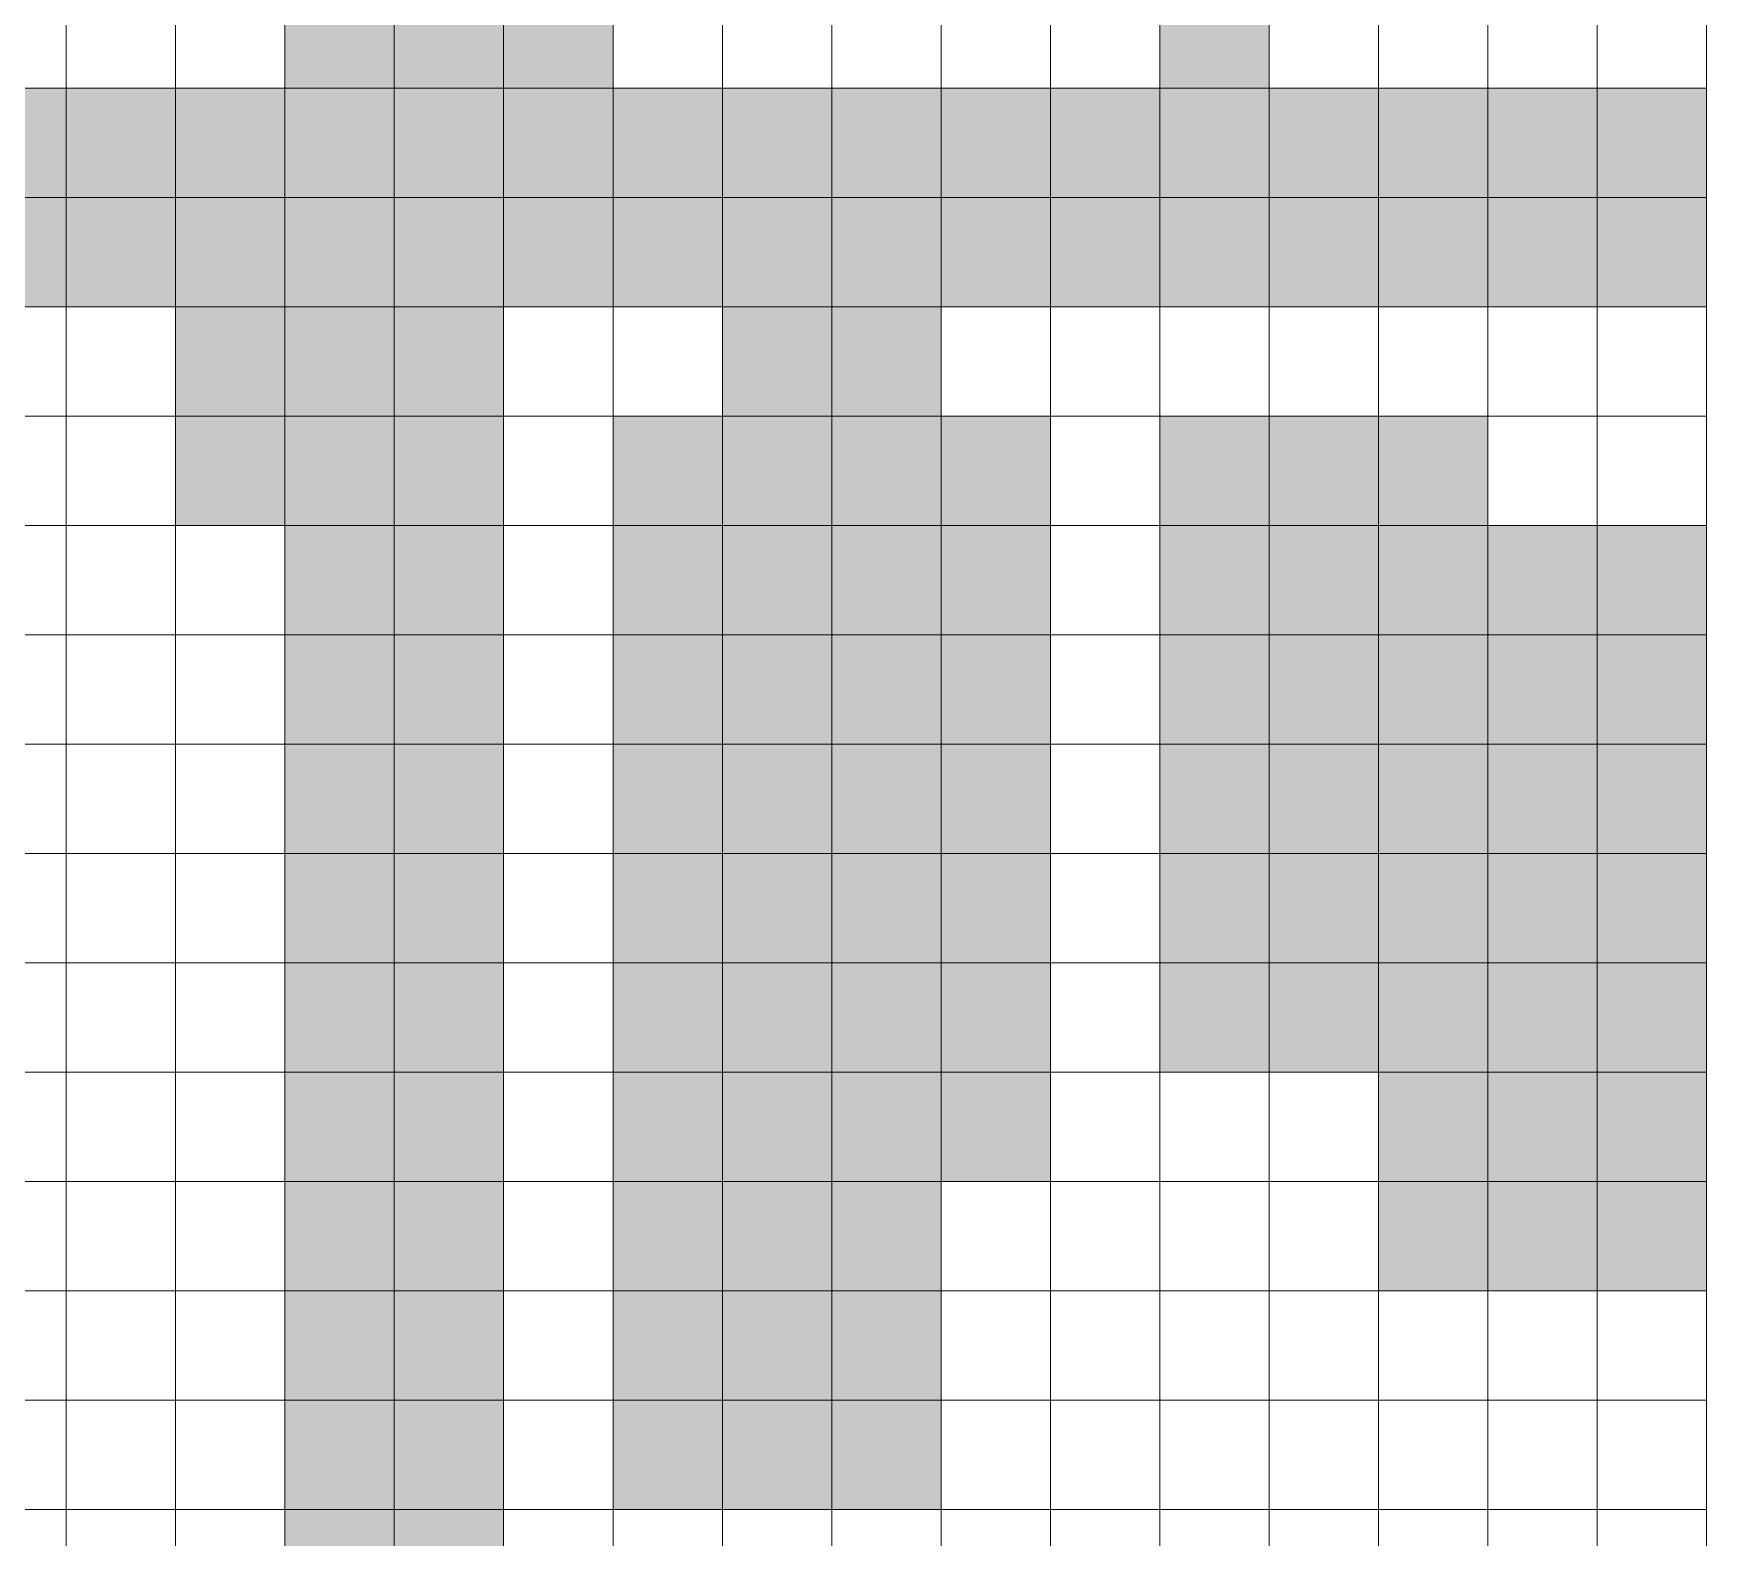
# Model space of a CAD drawing. Header units: millimetres. Extents: x 7481 to 272303, y 53290 to 107290.
# Drawn here: x 70807 to 86107, y 65035 to 78790 of the extents above; entities that cross this region are included whole.
import ezdxf

# ---------------------------------------------------------------- set-up
doc = ezdxf.new("R2010")
doc.units = ezdxf.units.MM
doc.layers.get('0').update_dxf_attribs({"lineweight": 0})
for name, color, linetype in [('l_road', 7, 'Continuous'), ('o_building', 252, 'Continuous'), ('river', 140, 'Continuous')]:
    doc.layers.add(name, color=color, linetype=linetype)

msp = doc.modelspace()

# ---------------------------------------------------------------- hatches: boundary and pattern name
at = {"layer": 'l_road'}
h = msp.add_hatch(color=256, dxfattribs=at)
h.dxf.hatch_style = 1
h.paths.add_polyline_path([(71107, 78290), (70107, 78290), (70107, 77290), (71107, 77290)])
h = msp.add_hatch(color=256, dxfattribs=at)
h.dxf.hatch_style = 1
h.paths.add_polyline_path([(72107, 78290), (71107, 78290), (71107, 77290), (72107, 77290)])
h = msp.add_hatch(color=256, dxfattribs=at)
h.dxf.hatch_style = 1
h.paths.add_polyline_path([(73107, 78290), (72107, 78290), (72107, 77290), (73107, 77290)])
h = msp.add_hatch(color=256, dxfattribs=at)
h.dxf.hatch_style = 1
h.paths.add_polyline_path([(74107, 78290), (73107, 78290), (73107, 77290), (74107, 77290)])
h = msp.add_hatch(color=256, dxfattribs=at)
h.dxf.hatch_style = 1
h.paths.add_polyline_path([(75107, 78290), (74107, 78290), (74107, 77290), (75107, 77290)])
h = msp.add_hatch(color=256, dxfattribs=at)
h.dxf.hatch_style = 1
h.paths.add_polyline_path([(76107, 78290), (75107, 78290), (75107, 77290), (76107, 77290)])
h = msp.add_hatch(color=256, dxfattribs=at)
h.dxf.hatch_style = 1
h.paths.add_polyline_path([(77107, 78290), (76107, 78290), (76107, 77290), (77107, 77290)])
h = msp.add_hatch(color=256, dxfattribs=at)
h.dxf.hatch_style = 1
h.paths.add_polyline_path([(78107, 78290), (77107, 78290), (77107, 77290), (78107, 77290)])
h = msp.add_hatch(color=256, dxfattribs=at)
h.dxf.hatch_style = 1
h.paths.add_polyline_path([(79107, 78290), (78107, 78290), (78107, 77290), (79107, 77290)])
h = msp.add_hatch(color=256, dxfattribs=at)
h.dxf.hatch_style = 1
h.paths.add_polyline_path([(80107, 78290), (79107, 78290), (79107, 77290), (80107, 77290)])
h = msp.add_hatch(color=256, dxfattribs=at)
h.dxf.hatch_style = 1
h.paths.add_polyline_path([(81107, 78290), (80107, 78290), (80107, 77290), (81107, 77290)])
h = msp.add_hatch(color=256, dxfattribs=at)
h.dxf.hatch_style = 1
h.paths.add_polyline_path([(82107, 78290), (81107, 78290), (81107, 77290), (82107, 77290)])
h = msp.add_hatch(color=256, dxfattribs=at)
h.dxf.hatch_style = 1
h.paths.add_polyline_path([(83107, 78290), (82107, 78290), (82107, 77290), (83107, 77290)])
h = msp.add_hatch(color=256, dxfattribs=at)
h.dxf.hatch_style = 1
h.paths.add_polyline_path([(84107, 78290), (83107, 78290), (83107, 77290), (84107, 77290)])
h = msp.add_hatch(color=256, dxfattribs=at)
h.dxf.hatch_style = 1
h.paths.add_polyline_path([(85107, 78290), (84107, 78290), (84107, 77290), (85107, 77290)])
h = msp.add_hatch(color=256, dxfattribs=at)
h.dxf.hatch_style = 1
h.paths.add_polyline_path([(86107, 78290), (85107, 78290), (85107, 77290), (86107, 77290)])
h = msp.add_hatch(color=256, dxfattribs=at)
h.dxf.hatch_style = 1
h.paths.add_polyline_path([(71107, 77290), (70107, 77290), (70107, 76290), (71107, 76290)])
h = msp.add_hatch(color=256, dxfattribs=at)
h.dxf.hatch_style = 1
h.paths.add_polyline_path([(72107, 77290), (71107, 77290), (71107, 76290), (72107, 76290)])
h = msp.add_hatch(color=256, dxfattribs=at)
h.dxf.hatch_style = 1
h.paths.add_polyline_path([(73107, 77290), (72107, 77290), (72107, 76290), (73107, 76290)])
h = msp.add_hatch(color=256, dxfattribs=at)
h.dxf.hatch_style = 1
h.paths.add_polyline_path([(74107, 77290), (73107, 77290), (73107, 76290), (74107, 76290)])
h = msp.add_hatch(color=256, dxfattribs=at)
h.dxf.hatch_style = 1
h.paths.add_polyline_path([(75107, 77290), (74107, 77290), (74107, 76290), (75107, 76290)])
h = msp.add_hatch(color=256, dxfattribs=at)
h.dxf.hatch_style = 1
h.paths.add_polyline_path([(76107, 77290), (75107, 77290), (75107, 76290), (76107, 76290)])
h = msp.add_hatch(color=256, dxfattribs=at)
h.dxf.hatch_style = 1
h.paths.add_polyline_path([(77107, 77290), (76107, 77290), (76107, 76290), (77107, 76290)])
h = msp.add_hatch(color=256, dxfattribs=at)
h.dxf.hatch_style = 1
h.paths.add_polyline_path([(78107, 77290), (77107, 77290), (77107, 76290), (78107, 76290)])
h = msp.add_hatch(color=256, dxfattribs=at)
h.dxf.hatch_style = 1
h.paths.add_polyline_path([(79107, 77290), (78107, 77290), (78107, 76290), (79107, 76290)])
h = msp.add_hatch(color=256, dxfattribs=at)
h.dxf.hatch_style = 1
h.paths.add_polyline_path([(80107, 77290), (79107, 77290), (79107, 76290), (80107, 76290)])
h = msp.add_hatch(color=256, dxfattribs=at)
h.dxf.hatch_style = 1
h.paths.add_polyline_path([(81107, 77290), (80107, 77290), (80107, 76290), (81107, 76290)])
h = msp.add_hatch(color=256, dxfattribs=at)
h.dxf.hatch_style = 1
h.paths.add_polyline_path([(82107, 77290), (81107, 77290), (81107, 76290), (82107, 76290)])
h = msp.add_hatch(color=256, dxfattribs=at)
h.dxf.hatch_style = 1
h.paths.add_polyline_path([(83107, 77290), (82107, 77290), (82107, 76290), (83107, 76290)])
h = msp.add_hatch(color=256, dxfattribs=at)
h.dxf.hatch_style = 1
h.paths.add_polyline_path([(84107, 77290), (83107, 77290), (83107, 76290), (84107, 76290)])
h = msp.add_hatch(color=256, dxfattribs=at)
h.dxf.hatch_style = 1
h.paths.add_polyline_path([(85107, 77290), (84107, 77290), (84107, 76290), (85107, 76290)])
h = msp.add_hatch(color=256, dxfattribs=at)
h.dxf.hatch_style = 1
h.paths.add_polyline_path([(86107, 77290), (85107, 77290), (85107, 76290), (86107, 76290)])
at = {"layer": 'o_building'}
h = msp.add_hatch(color=256, dxfattribs=at)
h.dxf.hatch_style = 1
h.paths.add_polyline_path([(78107, 76290), (77107, 76290), (77107, 75290), (78107, 75290)])
h = msp.add_hatch(color=256, dxfattribs=at)
h.dxf.hatch_style = 1
h.paths.add_polyline_path([(79107, 76290), (78107, 76290), (78107, 75290), (79107, 75290)])
h = msp.add_hatch(color=256, dxfattribs=at)
h.dxf.hatch_style = 1
h.paths.add_polyline_path([(77107, 75290), (76107, 75290), (76107, 74290), (77107, 74290)])
h = msp.add_hatch(color=256, dxfattribs=at)
h.dxf.hatch_style = 1
h.paths.add_polyline_path([(78107, 75290), (77107, 75290), (77107, 74290), (78107, 74290)])
h = msp.add_hatch(color=256, dxfattribs=at)
h.dxf.hatch_style = 1
h.paths.add_polyline_path([(79107, 75290), (78107, 75290), (78107, 74290), (79107, 74290)])
h = msp.add_hatch(color=256, dxfattribs=at)
h.dxf.hatch_style = 1
h.paths.add_polyline_path([(80107, 75290), (79107, 75290), (79107, 74290), (80107, 74290)])
h = msp.add_hatch(color=256, dxfattribs=at)
h.dxf.hatch_style = 1
h.paths.add_polyline_path([(77107, 74290), (76107, 74290), (76107, 73290), (77107, 73290)])
h = msp.add_hatch(color=256, dxfattribs=at)
h.dxf.hatch_style = 1
h.paths.add_polyline_path([(78107, 74290), (77107, 74290), (77107, 73290), (78107, 73290)])
h = msp.add_hatch(color=256, dxfattribs=at)
h.dxf.hatch_style = 1
h.paths.add_polyline_path([(79107, 74290), (78107, 74290), (78107, 73290), (79107, 73290)])
h = msp.add_hatch(color=256, dxfattribs=at)
h.dxf.hatch_style = 1
h.paths.add_polyline_path([(80107, 74290), (79107, 74290), (79107, 73290), (80107, 73290)])
h = msp.add_hatch(color=256, dxfattribs=at)
h.dxf.hatch_style = 1
h.paths.add_polyline_path([(77107, 73290), (76107, 73290), (76107, 72290), (77107, 72290)])
h = msp.add_hatch(color=256, dxfattribs=at)
h.dxf.hatch_style = 1
h.paths.add_polyline_path([(78107, 73290), (77107, 73290), (77107, 72290), (78107, 72290)])
h = msp.add_hatch(color=256, dxfattribs=at)
h.dxf.hatch_style = 1
h.paths.add_polyline_path([(79107, 73290), (78107, 73290), (78107, 72290), (79107, 72290)])
h = msp.add_hatch(color=256, dxfattribs=at)
h.dxf.hatch_style = 1
h.paths.add_polyline_path([(80107, 73290), (79107, 73290), (79107, 72290), (80107, 72290)])
h = msp.add_hatch(color=256, dxfattribs=at)
h.dxf.hatch_style = 1
h.paths.add_polyline_path([(77107, 72290), (76107, 72290), (76107, 71290), (77107, 71290)])
h = msp.add_hatch(color=256, dxfattribs=at)
h.dxf.hatch_style = 1
h.paths.add_polyline_path([(78107, 72290), (77107, 72290), (77107, 71290), (78107, 71290)])
h = msp.add_hatch(color=256, dxfattribs=at)
h.dxf.hatch_style = 1
h.paths.add_polyline_path([(79107, 72290), (78107, 72290), (78107, 71290), (79107, 71290)])
h = msp.add_hatch(color=256, dxfattribs=at)
h.dxf.hatch_style = 1
h.paths.add_polyline_path([(80107, 72290), (79107, 72290), (79107, 71290), (80107, 71290)])
h = msp.add_hatch(color=256, dxfattribs=at)
h.dxf.hatch_style = 1
h.paths.add_polyline_path([(77107, 71290), (76107, 71290), (76107, 70290), (77107, 70290)])
h = msp.add_hatch(color=256, dxfattribs=at)
h.dxf.hatch_style = 1
h.paths.add_polyline_path([(78107, 71290), (77107, 71290), (77107, 70290), (78107, 70290)])
h = msp.add_hatch(color=256, dxfattribs=at)
h.dxf.hatch_style = 1
h.paths.add_polyline_path([(79107, 71290), (78107, 71290), (78107, 70290), (79107, 70290)])
h = msp.add_hatch(color=256, dxfattribs=at)
h.dxf.hatch_style = 1
h.paths.add_polyline_path([(80107, 71290), (79107, 71290), (79107, 70290), (80107, 70290)])
h = msp.add_hatch(color=256, dxfattribs=at)
h.dxf.hatch_style = 1
h.paths.add_polyline_path([(77107, 70290), (76107, 70290), (76107, 69290), (77107, 69290)])
h = msp.add_hatch(color=256, dxfattribs=at)
h.dxf.hatch_style = 1
h.paths.add_polyline_path([(78107, 70290), (77107, 70290), (77107, 69290), (78107, 69290)])
h = msp.add_hatch(color=256, dxfattribs=at)
h.dxf.hatch_style = 1
h.paths.add_polyline_path([(79107, 70290), (78107, 70290), (78107, 69290), (79107, 69290)])
h = msp.add_hatch(color=256, dxfattribs=at)
h.dxf.hatch_style = 1
h.paths.add_polyline_path([(80107, 70290), (79107, 70290), (79107, 69290), (80107, 69290)])
h = msp.add_hatch(color=256, dxfattribs=at)
h.dxf.hatch_style = 1
h.paths.add_polyline_path([(77107, 69290), (76107, 69290), (76107, 68290), (77107, 68290)])
h = msp.add_hatch(color=256, dxfattribs=at)
h.dxf.hatch_style = 1
h.paths.add_polyline_path([(78107, 69290), (77107, 69290), (77107, 68290), (78107, 68290)])
h = msp.add_hatch(color=256, dxfattribs=at)
h.dxf.hatch_style = 1
h.paths.add_polyline_path([(79107, 69290), (78107, 69290), (78107, 68290), (79107, 68290)])
h = msp.add_hatch(color=256, dxfattribs=at)
h.dxf.hatch_style = 1
h.paths.add_polyline_path([(80107, 69290), (79107, 69290), (79107, 68290), (80107, 68290)])
h = msp.add_hatch(color=256, dxfattribs=at)
h.dxf.hatch_style = 1
h.paths.add_polyline_path([(77107, 68290), (76107, 68290), (76107, 67290), (77107, 67290)])
h = msp.add_hatch(color=256, dxfattribs=at)
h.dxf.hatch_style = 1
h.paths.add_polyline_path([(78107, 68290), (77107, 68290), (77107, 67290), (78107, 67290)])
h = msp.add_hatch(color=256, dxfattribs=at)
h.dxf.hatch_style = 1
h.paths.add_polyline_path([(79107, 68290), (78107, 68290), (78107, 67290), (79107, 67290)])
h = msp.add_hatch(color=256, dxfattribs=at)
h.dxf.hatch_style = 1
h.paths.add_polyline_path([(77107, 67290), (76107, 67290), (76107, 66290), (77107, 66290)])
h = msp.add_hatch(color=256, dxfattribs=at)
h.dxf.hatch_style = 1
h.paths.add_polyline_path([(78107, 67290), (77107, 67290), (77107, 66290), (78107, 66290)])
h = msp.add_hatch(color=256, dxfattribs=at)
h.dxf.hatch_style = 1
h.paths.add_polyline_path([(79107, 67290), (78107, 67290), (78107, 66290), (79107, 66290)])
h = msp.add_hatch(color=256, dxfattribs=at)
h.dxf.hatch_style = 1
h.paths.add_polyline_path([(77107, 66290), (76107, 66290), (76107, 65290), (77107, 65290)])
h = msp.add_hatch(color=256, dxfattribs=at)
h.dxf.hatch_style = 1
h.paths.add_polyline_path([(78107, 66290), (77107, 66290), (77107, 65290), (78107, 65290)])
h = msp.add_hatch(color=256, dxfattribs=at)
h.dxf.hatch_style = 1
h.paths.add_polyline_path([(79107, 66290), (78107, 66290), (78107, 65290), (79107, 65290)])
at = {"layer": 'river'}
h = msp.add_hatch(color=256, dxfattribs=at)
h.dxf.hatch_style = 1
h.paths.add_polyline_path([(74107, 79290), (73107, 79290), (73107, 78290), (74107, 78290)])
h = msp.add_hatch(color=256, dxfattribs=at)
h.dxf.hatch_style = 1
h.paths.add_polyline_path([(75107, 79290), (74107, 79290), (74107, 78290), (75107, 78290)])
h = msp.add_hatch(color=256, dxfattribs=at)
h.dxf.hatch_style = 1
h.paths.add_polyline_path([(76107, 79290), (75107, 79290), (75107, 78290), (76107, 78290)])
h = msp.add_hatch(color=256, dxfattribs=at)
h.dxf.hatch_style = 1
h.paths.add_polyline_path([(82107, 79290), (81107, 79290), (81107, 78290), (82107, 78290)])
h = msp.add_hatch(color=256, dxfattribs=at)
h.dxf.hatch_style = 1
h.paths.add_polyline_path([(82107, 79290), (81107, 79290), (81107, 78290), (82107, 78290)])
h = msp.add_hatch(color=256, dxfattribs=at)
h.dxf.hatch_style = 1
h.paths.add_polyline_path([(73107, 76290), (72107, 76290), (72107, 75290), (73107, 75290)])
h = msp.add_hatch(color=256, dxfattribs=at)
h.dxf.hatch_style = 1
h.paths.add_polyline_path([(74107, 76290), (73107, 76290), (73107, 75290), (74107, 75290)])
h = msp.add_hatch(color=256, dxfattribs=at)
h.dxf.hatch_style = 1
h.paths.add_polyline_path([(75107, 76290), (74107, 76290), (74107, 75290), (75107, 75290)])
h = msp.add_hatch(color=256, dxfattribs=at)
h.dxf.hatch_style = 1
h.paths.add_polyline_path([(73107, 75290), (72107, 75290), (72107, 74290), (73107, 74290)])
h = msp.add_hatch(color=256, dxfattribs=at)
h.dxf.hatch_style = 1
h.paths.add_polyline_path([(74107, 75290), (73107, 75290), (73107, 74290), (74107, 74290)])
h = msp.add_hatch(color=256, dxfattribs=at)
h.dxf.hatch_style = 1
h.paths.add_polyline_path([(75107, 75290), (74107, 75290), (74107, 74290), (75107, 74290)])
h = msp.add_hatch(color=256, dxfattribs=at)
h.dxf.hatch_style = 1
h.paths.add_polyline_path([(82107, 75290), (81107, 75290), (81107, 74290), (82107, 74290)])
h = msp.add_hatch(color=256, dxfattribs=at)
h.dxf.hatch_style = 1
h.paths.add_polyline_path([(83107, 75290), (82107, 75290), (82107, 74290), (83107, 74290)])
h = msp.add_hatch(color=256, dxfattribs=at)
h.dxf.hatch_style = 1
h.paths.add_polyline_path([(84107, 75290), (83107, 75290), (83107, 74290), (84107, 74290)])
h = msp.add_hatch(color=256, dxfattribs=at)
h.dxf.hatch_style = 1
h.paths.add_polyline_path([(74107, 74290), (73107, 74290), (73107, 73290), (74107, 73290)])
h = msp.add_hatch(color=256, dxfattribs=at)
h.dxf.hatch_style = 1
h.paths.add_polyline_path([(75107, 74290), (74107, 74290), (74107, 73290), (75107, 73290)])
h = msp.add_hatch(color=256, dxfattribs=at)
h.dxf.hatch_style = 1
h.paths.add_polyline_path([(82107, 74290), (81107, 74290), (81107, 73290), (82107, 73290)])
h = msp.add_hatch(color=256, dxfattribs=at)
h.dxf.hatch_style = 1
h.paths.add_polyline_path([(83107, 74290), (82107, 74290), (82107, 73290), (83107, 73290)])
h = msp.add_hatch(color=256, dxfattribs=at)
h.dxf.hatch_style = 1
h.paths.add_polyline_path([(84107, 74290), (83107, 74290), (83107, 73290), (84107, 73290)])
h = msp.add_hatch(color=256, dxfattribs=at)
h.dxf.hatch_style = 1
h.paths.add_polyline_path([(84107, 74290), (83107, 74290), (83107, 73290), (84107, 73290)])
h = msp.add_hatch(color=256, dxfattribs=at)
h.dxf.hatch_style = 1
h.paths.add_polyline_path([(85107, 74290), (84107, 74290), (84107, 73290), (85107, 73290)])
h = msp.add_hatch(color=256, dxfattribs=at)
h.dxf.hatch_style = 1
h.paths.add_polyline_path([(86107, 74290), (85107, 74290), (85107, 73290), (86107, 73290)])
h = msp.add_hatch(color=256, dxfattribs=at)
h.dxf.hatch_style = 1
h.paths.add_polyline_path([(74107, 73290), (73107, 73290), (73107, 72290), (74107, 72290)])
h = msp.add_hatch(color=256, dxfattribs=at)
h.dxf.hatch_style = 1
h.paths.add_polyline_path([(75107, 73290), (74107, 73290), (74107, 72290), (75107, 72290)])
h = msp.add_hatch(color=256, dxfattribs=at)
h.dxf.hatch_style = 1
h.paths.add_polyline_path([(82107, 73290), (81107, 73290), (81107, 72290), (82107, 72290)])
h = msp.add_hatch(color=256, dxfattribs=at)
h.dxf.hatch_style = 1
h.paths.add_polyline_path([(83107, 73290), (82107, 73290), (82107, 72290), (83107, 72290)])
h = msp.add_hatch(color=256, dxfattribs=at)
h.dxf.hatch_style = 1
h.paths.add_polyline_path([(84107, 73290), (83107, 73290), (83107, 72290), (84107, 72290)])
h = msp.add_hatch(color=256, dxfattribs=at)
h.dxf.hatch_style = 1
h.paths.add_polyline_path([(84107, 73290), (83107, 73290), (83107, 72290), (84107, 72290)])
h = msp.add_hatch(color=256, dxfattribs=at)
h.dxf.hatch_style = 1
h.paths.add_polyline_path([(85107, 73290), (84107, 73290), (84107, 72290), (85107, 72290)])
h = msp.add_hatch(color=256, dxfattribs=at)
h.dxf.hatch_style = 1
h.paths.add_polyline_path([(86107, 73290), (85107, 73290), (85107, 72290), (86107, 72290)])
h = msp.add_hatch(color=256, dxfattribs=at)
h.dxf.hatch_style = 1
h.paths.add_polyline_path([(74107, 72290), (73107, 72290), (73107, 71290), (74107, 71290)])
h = msp.add_hatch(color=256, dxfattribs=at)
h.dxf.hatch_style = 1
h.paths.add_polyline_path([(75107, 72290), (74107, 72290), (74107, 71290), (75107, 71290)])
h = msp.add_hatch(color=256, dxfattribs=at)
h.dxf.hatch_style = 1
h.paths.add_polyline_path([(82107, 72290), (81107, 72290), (81107, 71290), (82107, 71290)])
h = msp.add_hatch(color=256, dxfattribs=at)
h.dxf.hatch_style = 1
h.paths.add_polyline_path([(83107, 72290), (82107, 72290), (82107, 71290), (83107, 71290)])
h = msp.add_hatch(color=256, dxfattribs=at)
h.dxf.hatch_style = 1
h.paths.add_polyline_path([(84107, 72290), (83107, 72290), (83107, 71290), (84107, 71290)])
h = msp.add_hatch(color=256, dxfattribs=at)
h.dxf.hatch_style = 1
h.paths.add_polyline_path([(84107, 72290), (83107, 72290), (83107, 71290), (84107, 71290)])
h = msp.add_hatch(color=256, dxfattribs=at)
h.dxf.hatch_style = 1
h.paths.add_polyline_path([(85107, 72290), (84107, 72290), (84107, 71290), (85107, 71290)])
h = msp.add_hatch(color=256, dxfattribs=at)
h.dxf.hatch_style = 1
h.paths.add_polyline_path([(86107, 72290), (85107, 72290), (85107, 71290), (86107, 71290)])
h = msp.add_hatch(color=256, dxfattribs=at)
h.dxf.hatch_style = 1
h.paths.add_polyline_path([(74107, 71290), (73107, 71290), (73107, 70290), (74107, 70290)])
h = msp.add_hatch(color=256, dxfattribs=at)
h.dxf.hatch_style = 1
h.paths.add_polyline_path([(75107, 71290), (74107, 71290), (74107, 70290), (75107, 70290)])
h = msp.add_hatch(color=256, dxfattribs=at)
h.dxf.hatch_style = 1
h.paths.add_polyline_path([(82107, 71290), (81107, 71290), (81107, 70290), (82107, 70290)])
h = msp.add_hatch(color=256, dxfattribs=at)
h.dxf.hatch_style = 1
h.paths.add_polyline_path([(83107, 71290), (82107, 71290), (82107, 70290), (83107, 70290)])
h = msp.add_hatch(color=256, dxfattribs=at)
h.dxf.hatch_style = 1
h.paths.add_polyline_path([(84107, 71290), (83107, 71290), (83107, 70290), (84107, 70290)])
h = msp.add_hatch(color=256, dxfattribs=at)
h.dxf.hatch_style = 1
h.paths.add_polyline_path([(84107, 71290), (83107, 71290), (83107, 70290), (84107, 70290)])
h = msp.add_hatch(color=256, dxfattribs=at)
h.dxf.hatch_style = 1
h.paths.add_polyline_path([(85107, 71290), (84107, 71290), (84107, 70290), (85107, 70290)])
h = msp.add_hatch(color=256, dxfattribs=at)
h.dxf.hatch_style = 1
h.paths.add_polyline_path([(86107, 71290), (85107, 71290), (85107, 70290), (86107, 70290)])
h = msp.add_hatch(color=256, dxfattribs=at)
h.dxf.hatch_style = 1
h.paths.add_polyline_path([(74107, 70290), (73107, 70290), (73107, 69290), (74107, 69290)])
h = msp.add_hatch(color=256, dxfattribs=at)
h.dxf.hatch_style = 1
h.paths.add_polyline_path([(75107, 70290), (74107, 70290), (74107, 69290), (75107, 69290)])
h = msp.add_hatch(color=256, dxfattribs=at)
h.dxf.hatch_style = 1
h.paths.add_polyline_path([(82107, 70290), (81107, 70290), (81107, 69290), (82107, 69290)])
h = msp.add_hatch(color=256, dxfattribs=at)
h.dxf.hatch_style = 1
h.paths.add_polyline_path([(83107, 70290), (82107, 70290), (82107, 69290), (83107, 69290)])
h = msp.add_hatch(color=256, dxfattribs=at)
h.dxf.hatch_style = 1
h.paths.add_polyline_path([(84107, 70290), (83107, 70290), (83107, 69290), (84107, 69290)])
h = msp.add_hatch(color=256, dxfattribs=at)
h.dxf.hatch_style = 1
h.paths.add_polyline_path([(84107, 70290), (83107, 70290), (83107, 69290), (84107, 69290)])
h = msp.add_hatch(color=256, dxfattribs=at)
h.dxf.hatch_style = 1
h.paths.add_polyline_path([(85107, 70290), (84107, 70290), (84107, 69290), (85107, 69290)])
h = msp.add_hatch(color=256, dxfattribs=at)
h.dxf.hatch_style = 1
h.paths.add_polyline_path([(86107, 70290), (85107, 70290), (85107, 69290), (86107, 69290)])
h = msp.add_hatch(color=256, dxfattribs=at)
h.dxf.hatch_style = 1
h.paths.add_polyline_path([(74107, 69290), (73107, 69290), (73107, 68290), (74107, 68290)])
h = msp.add_hatch(color=256, dxfattribs=at)
h.dxf.hatch_style = 1
h.paths.add_polyline_path([(75107, 69290), (74107, 69290), (74107, 68290), (75107, 68290)])
h = msp.add_hatch(color=256, dxfattribs=at)
h.dxf.hatch_style = 1
h.paths.add_polyline_path([(84107, 69290), (83107, 69290), (83107, 68290), (84107, 68290)])
h = msp.add_hatch(color=256, dxfattribs=at)
h.dxf.hatch_style = 1
h.paths.add_polyline_path([(85107, 69290), (84107, 69290), (84107, 68290), (85107, 68290)])
h = msp.add_hatch(color=256, dxfattribs=at)
h.dxf.hatch_style = 1
h.paths.add_polyline_path([(86107, 69290), (85107, 69290), (85107, 68290), (86107, 68290)])
h = msp.add_hatch(color=256, dxfattribs=at)
h.dxf.hatch_style = 1
h.paths.add_polyline_path([(74107, 68290), (73107, 68290), (73107, 67290), (74107, 67290)])
h = msp.add_hatch(color=256, dxfattribs=at)
h.dxf.hatch_style = 1
h.paths.add_polyline_path([(75107, 68290), (74107, 68290), (74107, 67290), (75107, 67290)])
h = msp.add_hatch(color=256, dxfattribs=at)
h.dxf.hatch_style = 1
h.paths.add_polyline_path([(84107, 68290), (83107, 68290), (83107, 67290), (84107, 67290)])
h = msp.add_hatch(color=256, dxfattribs=at)
h.dxf.hatch_style = 1
h.paths.add_polyline_path([(85107, 68290), (84107, 68290), (84107, 67290), (85107, 67290)])
h = msp.add_hatch(color=256, dxfattribs=at)
h.dxf.hatch_style = 1
h.paths.add_polyline_path([(86107, 68290), (85107, 68290), (85107, 67290), (86107, 67290)])
h = msp.add_hatch(color=256, dxfattribs=at)
h.dxf.hatch_style = 1
h.paths.add_polyline_path([(74107, 67290), (73107, 67290), (73107, 66290), (74107, 66290)])
h = msp.add_hatch(color=256, dxfattribs=at)
h.dxf.hatch_style = 1
h.paths.add_polyline_path([(75107, 67290), (74107, 67290), (74107, 66290), (75107, 66290)])
h = msp.add_hatch(color=256, dxfattribs=at)
h.dxf.hatch_style = 1
h.paths.add_polyline_path([(74107, 66290), (73107, 66290), (73107, 65290), (74107, 65290)])
h = msp.add_hatch(color=256, dxfattribs=at)
h.dxf.hatch_style = 1
h.paths.add_polyline_path([(75107, 66290), (74107, 66290), (74107, 65290), (75107, 65290)])
h = msp.add_hatch(color=256, dxfattribs=at)
h.dxf.hatch_style = 1
h.paths.add_polyline_path([(74107, 65290), (73107, 65290), (73107, 64290), (74107, 64290)])
h = msp.add_hatch(color=256, dxfattribs=at)
h.dxf.hatch_style = 1
h.paths.add_polyline_path([(75107, 65290), (74107, 65290), (74107, 64290), (75107, 64290)])

# ---------------------------------------------------------------- linework, layer by layer
for points in [[(70107, 78290), (71107, 78290), (71107, 79290), (70107, 79290)], [(71107, 78290), (72107, 78290), (72107, 79290), (71107, 79290)], [(72107, 78290), (73107, 78290), (73107, 79290), (72107, 79290)], [(73107, 78290), (74107, 78290), (74107, 79290), (73107, 79290)], [(74107, 78290), (75107, 78290), (75107, 79290), (74107, 79290)], [(75107, 78290), (76107, 78290), (76107, 79290), (75107, 79290)], [(76107, 78290), (77107, 78290), (77107, 79290), (76107, 79290)], [(77107, 78290), (78107, 78290), (78107, 79290), (77107, 79290)], [(78107, 78290), (79107, 78290), (79107, 79290), (78107, 79290)], [(79107, 78290), (80107, 78290), (80107, 79290), (79107, 79290)], [(80107, 78290), (81107, 78290), (81107, 79290), (80107, 79290)], [(81107, 78290), (82107, 78290), (82107, 79290), (81107, 79290)], [(82107, 78290), (83107, 78290), (83107, 79290), (82107, 79290)], [(83107, 78290), (84107, 78290), (84107, 79290), (83107, 79290)], [(84107, 78290), (85107, 78290), (85107, 79290), (84107, 79290)], [(85107, 78290), (86107, 78290), (86107, 79290), (85107, 79290)], [(70107, 77290), (71107, 77290), (71107, 78290), (70107, 78290)], [(71107, 77290), (72107, 77290), (72107, 78290), (71107, 78290)], [(72107, 77290), (73107, 77290), (73107, 78290), (72107, 78290)], [(73107, 77290), (74107, 77290), (74107, 78290), (73107, 78290)], [(74107, 77290), (75107, 77290), (75107, 78290), (74107, 78290)], [(75107, 77290), (76107, 77290), (76107, 78290), (75107, 78290)], [(76107, 77290), (77107, 77290), (77107, 78290), (76107, 78290)], [(77107, 77290), (78107, 77290), (78107, 78290), (77107, 78290)], [(78107, 77290), (79107, 77290), (79107, 78290), (78107, 78290)], [(79107, 77290), (80107, 77290), (80107, 78290), (79107, 78290)], [(80107, 77290), (81107, 77290), (81107, 78290), (80107, 78290)], [(81107, 77290), (82107, 77290), (82107, 78290), (81107, 78290)], [(82107, 77290), (83107, 77290), (83107, 78290), (82107, 78290)], [(83107, 77290), (84107, 77290), (84107, 78290), (83107, 78290)], [(84107, 77290), (85107, 77290), (85107, 78290), (84107, 78290)], [(85107, 77290), (86107, 77290), (86107, 78290), (85107, 78290)], [(70107, 76290), (71107, 76290), (71107, 77290), (70107, 77290)], [(71107, 76290), (72107, 76290), (72107, 77290), (71107, 77290)], [(72107, 76290), (73107, 76290), (73107, 77290), (72107, 77290)], [(73107, 76290), (74107, 76290), (74107, 77290), (73107, 77290)], [(74107, 76290), (75107, 76290), (75107, 77290), (74107, 77290)], [(75107, 76290), (76107, 76290), (76107, 77290), (75107, 77290)], [(76107, 76290), (77107, 76290), (77107, 77290), (76107, 77290)], [(77107, 76290), (78107, 76290), (78107, 77290), (77107, 77290)], [(78107, 76290), (79107, 76290), (79107, 77290), (78107, 77290)], [(79107, 76290), (80107, 76290), (80107, 77290), (79107, 77290)], [(80107, 76290), (81107, 76290), (81107, 77290), (80107, 77290)], [(81107, 76290), (82107, 76290), (82107, 77290), (81107, 77290)], [(82107, 76290), (83107, 76290), (83107, 77290), (82107, 77290)], [(83107, 76290), (84107, 76290), (84107, 77290), (83107, 77290)], [(84107, 76290), (85107, 76290), (85107, 77290), (84107, 77290)], [(85107, 76290), (86107, 76290), (86107, 77290), (85107, 77290)], [(70107, 75290), (71107, 75290), (71107, 76290), (70107, 76290)], [(71107, 75290), (72107, 75290), (72107, 76290), (71107, 76290)], [(72107, 75290), (73107, 75290), (73107, 76290), (72107, 76290)], [(73107, 75290), (74107, 75290), (74107, 76290), (73107, 76290)], [(74107, 75290), (75107, 75290), (75107, 76290), (74107, 76290)], [(75107, 75290), (76107, 75290), (76107, 76290), (75107, 76290)], [(76107, 75290), (77107, 75290), (77107, 76290), (76107, 76290)], [(77107, 75290), (78107, 75290), (78107, 76290), (77107, 76290)], [(78107, 75290), (79107, 75290), (79107, 76290), (78107, 76290)], [(79107, 75290), (80107, 75290), (80107, 76290), (79107, 76290)], [(80107, 75290), (81107, 75290), (81107, 76290), (80107, 76290)], [(81107, 75290), (82107, 75290), (82107, 76290), (81107, 76290)], [(82107, 75290), (83107, 75290), (83107, 76290), (82107, 76290)], [(83107, 75290), (84107, 75290), (84107, 76290), (83107, 76290)], [(84107, 75290), (85107, 75290), (85107, 76290), (84107, 76290)], [(85107, 75290), (86107, 75290), (86107, 76290), (85107, 76290)], [(70107, 74290), (71107, 74290), (71107, 75290), (70107, 75290)], [(71107, 74290), (72107, 74290), (72107, 75290), (71107, 75290)], [(72107, 74290), (73107, 74290), (73107, 75290), (72107, 75290)], [(73107, 74290), (74107, 74290), (74107, 75290), (73107, 75290)], [(74107, 74290), (75107, 74290), (75107, 75290), (74107, 75290)], [(75107, 74290), (76107, 74290), (76107, 75290), (75107, 75290)], [(76107, 74290), (77107, 74290), (77107, 75290), (76107, 75290)], [(77107, 74290), (78107, 74290), (78107, 75290), (77107, 75290)], [(78107, 74290), (79107, 74290), (79107, 75290), (78107, 75290)], [(79107, 74290), (80107, 74290), (80107, 75290), (79107, 75290)], [(80107, 74290), (81107, 74290), (81107, 75290), (80107, 75290)], [(81107, 74290), (82107, 74290), (82107, 75290), (81107, 75290)], [(82107, 74290), (83107, 74290), (83107, 75290), (82107, 75290)], [(83107, 74290), (84107, 74290), (84107, 75290), (83107, 75290)], [(84107, 74290), (85107, 74290), (85107, 75290), (84107, 75290)], [(85107, 74290), (86107, 74290), (86107, 75290), (85107, 75290)], [(70107, 73290), (71107, 73290), (71107, 74290), (70107, 74290)], [(71107, 73290), (72107, 73290), (72107, 74290), (71107, 74290)], [(72107, 73290), (73107, 73290), (73107, 74290), (72107, 74290)], [(73107, 73290), (74107, 73290), (74107, 74290), (73107, 74290)], [(74107, 73290), (75107, 73290), (75107, 74290), (74107, 74290)], [(75107, 73290), (76107, 73290), (76107, 74290), (75107, 74290)], [(76107, 73290), (77107, 73290), (77107, 74290), (76107, 74290)], [(77107, 73290), (78107, 73290), (78107, 74290), (77107, 74290)], [(78107, 73290), (79107, 73290), (79107, 74290), (78107, 74290)], [(79107, 73290), (80107, 73290), (80107, 74290), (79107, 74290)], [(80107, 73290), (81107, 73290), (81107, 74290), (80107, 74290)], [(81107, 73290), (82107, 73290), (82107, 74290), (81107, 74290)], [(82107, 73290), (83107, 73290), (83107, 74290), (82107, 74290)], [(83107, 73290), (84107, 73290), (84107, 74290), (83107, 74290)], [(84107, 73290), (85107, 73290), (85107, 74290), (84107, 74290)], [(85107, 73290), (86107, 73290), (86107, 74290), (85107, 74290)], [(70107, 72290), (71107, 72290), (71107, 73290), (70107, 73290)], [(71107, 72290), (72107, 72290), (72107, 73290), (71107, 73290)], [(72107, 72290), (73107, 72290), (73107, 73290), (72107, 73290)], [(73107, 72290), (74107, 72290), (74107, 73290), (73107, 73290)], [(74107, 72290), (75107, 72290), (75107, 73290), (74107, 73290)], [(75107, 72290), (76107, 72290), (76107, 73290), (75107, 73290)], [(76107, 72290), (77107, 72290), (77107, 73290), (76107, 73290)], [(77107, 72290), (78107, 72290), (78107, 73290), (77107, 73290)], [(78107, 72290), (79107, 72290), (79107, 73290), (78107, 73290)], [(79107, 72290), (80107, 72290), (80107, 73290), (79107, 73290)], [(80107, 72290), (81107, 72290), (81107, 73290), (80107, 73290)], [(81107, 72290), (82107, 72290), (82107, 73290), (81107, 73290)], [(82107, 72290), (83107, 72290), (83107, 73290), (82107, 73290)], [(83107, 72290), (84107, 72290), (84107, 73290), (83107, 73290)], [(84107, 72290), (85107, 72290), (85107, 73290), (84107, 73290)], [(85107, 72290), (86107, 72290), (86107, 73290), (85107, 73290)], [(70107, 71290), (71107, 71290), (71107, 72290), (70107, 72290)], [(71107, 71290), (72107, 71290), (72107, 72290), (71107, 72290)], [(72107, 71290), (73107, 71290), (73107, 72290), (72107, 72290)], [(73107, 71290), (74107, 71290), (74107, 72290), (73107, 72290)], [(74107, 71290), (75107, 71290), (75107, 72290), (74107, 72290)], [(75107, 71290), (76107, 71290), (76107, 72290), (75107, 72290)], [(76107, 71290), (77107, 71290), (77107, 72290), (76107, 72290)], [(77107, 71290), (78107, 71290), (78107, 72290), (77107, 72290)], [(78107, 71290), (79107, 71290), (79107, 72290), (78107, 72290)], [(79107, 71290), (80107, 71290), (80107, 72290), (79107, 72290)], [(80107, 71290), (81107, 71290), (81107, 72290), (80107, 72290)], [(81107, 71290), (82107, 71290), (82107, 72290), (81107, 72290)], [(82107, 71290), (83107, 71290), (83107, 72290), (82107, 72290)], [(83107, 71290), (84107, 71290), (84107, 72290), (83107, 72290)], [(84107, 71290), (85107, 71290), (85107, 72290), (84107, 72290)], [(85107, 71290), (86107, 71290), (86107, 72290), (85107, 72290)], [(70107, 70290), (71107, 70290), (71107, 71290), (70107, 71290)], [(71107, 70290), (72107, 70290), (72107, 71290), (71107, 71290)], [(72107, 70290), (73107, 70290), (73107, 71290), (72107, 71290)], [(73107, 70290), (74107, 70290), (74107, 71290), (73107, 71290)], [(74107, 70290), (75107, 70290), (75107, 71290), (74107, 71290)], [(75107, 70290), (76107, 70290), (76107, 71290), (75107, 71290)], [(76107, 70290), (77107, 70290), (77107, 71290), (76107, 71290)], [(77107, 70290), (78107, 70290), (78107, 71290), (77107, 71290)], [(78107, 70290), (79107, 70290), (79107, 71290), (78107, 71290)], [(79107, 70290), (80107, 70290), (80107, 71290), (79107, 71290)], [(80107, 70290), (81107, 70290), (81107, 71290), (80107, 71290)], [(81107, 70290), (82107, 70290), (82107, 71290), (81107, 71290)], [(82107, 70290), (83107, 70290), (83107, 71290), (82107, 71290)], [(83107, 70290), (84107, 70290), (84107, 71290), (83107, 71290)], [(84107, 70290), (85107, 70290), (85107, 71290), (84107, 71290)], [(85107, 70290), (86107, 70290), (86107, 71290), (85107, 71290)], [(70107, 69290), (71107, 69290), (71107, 70290), (70107, 70290)], [(71107, 69290), (72107, 69290), (72107, 70290), (71107, 70290)], [(72107, 69290), (73107, 69290), (73107, 70290), (72107, 70290)], [(73107, 69290), (74107, 69290), (74107, 70290), (73107, 70290)], [(74107, 69290), (75107, 69290), (75107, 70290), (74107, 70290)], [(75107, 69290), (76107, 69290), (76107, 70290), (75107, 70290)], [(76107, 69290), (77107, 69290), (77107, 70290), (76107, 70290)], [(77107, 69290), (78107, 69290), (78107, 70290), (77107, 70290)], [(78107, 69290), (79107, 69290), (79107, 70290), (78107, 70290)], [(79107, 69290), (80107, 69290), (80107, 70290), (79107, 70290)], [(80107, 69290), (81107, 69290), (81107, 70290), (80107, 70290)], [(81107, 69290), (82107, 69290), (82107, 70290), (81107, 70290)], [(82107, 69290), (83107, 69290), (83107, 70290), (82107, 70290)], [(83107, 69290), (84107, 69290), (84107, 70290), (83107, 70290)], [(84107, 69290), (85107, 69290), (85107, 70290), (84107, 70290)], [(85107, 69290), (86107, 69290), (86107, 70290), (85107, 70290)], [(70107, 68290), (71107, 68290), (71107, 69290), (70107, 69290)], [(71107, 68290), (72107, 68290), (72107, 69290), (71107, 69290)], [(72107, 68290), (73107, 68290), (73107, 69290), (72107, 69290)], [(73107, 68290), (74107, 68290), (74107, 69290), (73107, 69290)], [(74107, 68290), (75107, 68290), (75107, 69290), (74107, 69290)], [(75107, 68290), (76107, 68290), (76107, 69290), (75107, 69290)], [(76107, 68290), (77107, 68290), (77107, 69290), (76107, 69290)], [(77107, 68290), (78107, 68290), (78107, 69290), (77107, 69290)], [(78107, 68290), (79107, 68290), (79107, 69290), (78107, 69290)], [(79107, 68290), (80107, 68290), (80107, 69290), (79107, 69290)], [(80107, 68290), (81107, 68290), (81107, 69290), (80107, 69290)], [(81107, 68290), (82107, 68290), (82107, 69290), (81107, 69290)], [(82107, 68290), (83107, 68290), (83107, 69290), (82107, 69290)], [(83107, 68290), (84107, 68290), (84107, 69290), (83107, 69290)], [(84107, 68290), (85107, 68290), (85107, 69290), (84107, 69290)], [(85107, 68290), (86107, 68290), (86107, 69290), (85107, 69290)], [(70107, 67290), (71107, 67290), (71107, 68290), (70107, 68290)], [(71107, 67290), (72107, 67290), (72107, 68290), (71107, 68290)], [(72107, 67290), (73107, 67290), (73107, 68290), (72107, 68290)], [(73107, 67290), (74107, 67290), (74107, 68290), (73107, 68290)], [(74107, 67290), (75107, 67290), (75107, 68290), (74107, 68290)], [(75107, 67290), (76107, 67290), (76107, 68290), (75107, 68290)], [(76107, 67290), (77107, 67290), (77107, 68290), (76107, 68290)], [(77107, 67290), (78107, 67290), (78107, 68290), (77107, 68290)], [(78107, 67290), (79107, 67290), (79107, 68290), (78107, 68290)], [(79107, 67290), (80107, 67290), (80107, 68290), (79107, 68290)], [(80107, 67290), (81107, 67290), (81107, 68290), (80107, 68290)], [(81107, 67290), (82107, 67290), (82107, 68290), (81107, 68290)], [(82107, 67290), (83107, 67290), (83107, 68290), (82107, 68290)], [(83107, 67290), (84107, 67290), (84107, 68290), (83107, 68290)], [(84107, 67290), (85107, 67290), (85107, 68290), (84107, 68290)], [(85107, 67290), (86107, 67290), (86107, 68290), (85107, 68290)], [(70107, 66290), (71107, 66290), (71107, 67290), (70107, 67290)], [(71107, 66290), (72107, 66290), (72107, 67290), (71107, 67290)], [(72107, 66290), (73107, 66290), (73107, 67290), (72107, 67290)], [(73107, 66290), (74107, 66290), (74107, 67290), (73107, 67290)], [(74107, 66290), (75107, 66290), (75107, 67290), (74107, 67290)], [(75107, 66290), (76107, 66290), (76107, 67290), (75107, 67290)], [(76107, 66290), (77107, 66290), (77107, 67290), (76107, 67290)], [(77107, 66290), (78107, 66290), (78107, 67290), (77107, 67290)], [(78107, 66290), (79107, 66290), (79107, 67290), (78107, 67290)], [(79107, 66290), (80107, 66290), (80107, 67290), (79107, 67290)], [(80107, 66290), (81107, 66290), (81107, 67290), (80107, 67290)], [(81107, 66290), (82107, 66290), (82107, 67290), (81107, 67290)], [(82107, 66290), (83107, 66290), (83107, 67290), (82107, 67290)], [(83107, 66290), (84107, 66290), (84107, 67290), (83107, 67290)], [(84107, 66290), (85107, 66290), (85107, 67290), (84107, 67290)], [(85107, 66290), (86107, 66290), (86107, 67290), (85107, 67290)], [(70107, 65290), (71107, 65290), (71107, 66290), (70107, 66290)], [(71107, 65290), (72107, 65290), (72107, 66290), (71107, 66290)], [(72107, 65290), (73107, 65290), (73107, 66290), (72107, 66290)], [(73107, 65290), (74107, 65290), (74107, 66290), (73107, 66290)], [(74107, 65290), (75107, 65290), (75107, 66290), (74107, 66290)], [(75107, 65290), (76107, 65290), (76107, 66290), (75107, 66290)], [(76107, 65290), (77107, 65290), (77107, 66290), (76107, 66290)], [(77107, 65290), (78107, 65290), (78107, 66290), (77107, 66290)], [(78107, 65290), (79107, 65290), (79107, 66290), (78107, 66290)], [(79107, 65290), (80107, 65290), (80107, 66290), (79107, 66290)], [(80107, 65290), (81107, 65290), (81107, 66290), (80107, 66290)], [(81107, 65290), (82107, 65290), (82107, 66290), (81107, 66290)], [(82107, 65290), (83107, 65290), (83107, 66290), (82107, 66290)], [(83107, 65290), (84107, 65290), (84107, 66290), (83107, 66290)], [(84107, 65290), (85107, 65290), (85107, 66290), (84107, 66290)], [(85107, 65290), (86107, 65290), (86107, 66290), (85107, 66290)], [(70107, 64290), (71107, 64290), (71107, 65290), (70107, 65290)], [(71107, 64290), (72107, 64290), (72107, 65290), (71107, 65290)], [(72107, 64290), (73107, 64290), (73107, 65290), (72107, 65290)], [(73107, 64290), (74107, 64290), (74107, 65290), (73107, 65290)], [(74107, 64290), (75107, 64290), (75107, 65290), (74107, 65290)], [(75107, 64290), (76107, 64290), (76107, 65290), (75107, 65290)], [(76107, 64290), (77107, 64290), (77107, 65290), (76107, 65290)], [(77107, 64290), (78107, 64290), (78107, 65290), (77107, 65290)], [(78107, 64290), (79107, 64290), (79107, 65290), (78107, 65290)], [(79107, 64290), (80107, 64290), (80107, 65290), (79107, 65290)], [(80107, 64290), (81107, 64290), (81107, 65290), (80107, 65290)], [(81107, 64290), (82107, 64290), (82107, 65290), (81107, 65290)], [(82107, 64290), (83107, 64290), (83107, 65290), (82107, 65290)], [(83107, 64290), (84107, 64290), (84107, 65290), (83107, 65290)], [(84107, 64290), (85107, 64290), (85107, 65290), (84107, 65290)], [(85107, 64290), (86107, 64290), (86107, 65290), (85107, 65290)]]:
    msp.add_lwpolyline(points, close=True)

doc.saveas('drawing.dxf')
